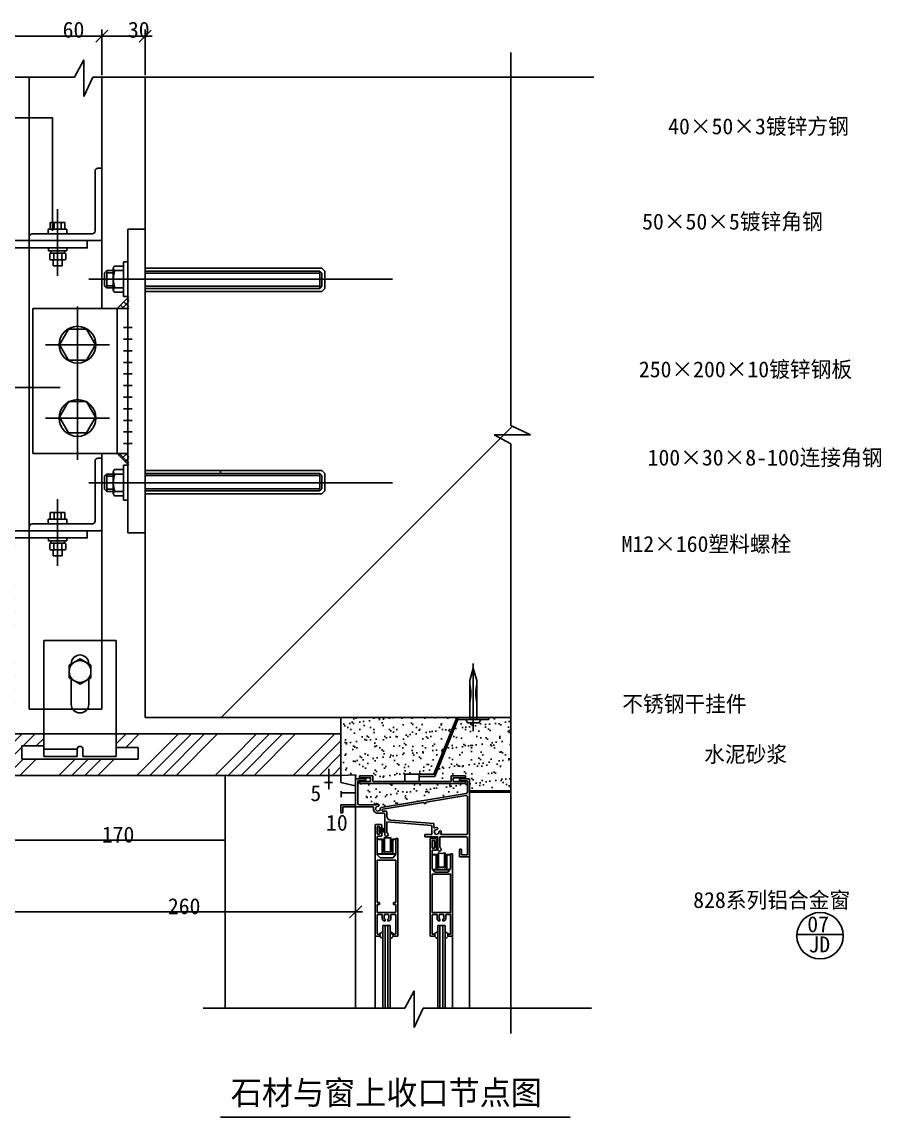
# Model space of a CAD drawing. Header units: metres. Extents: x -3868 to 3996, y 1469 to 2808.
# Drawn here: x 3403 to 3996, y 1469 to 2224 of the extents above; entities that cross this region are included whole.
import ezdxf

# ---------------------------------------------------------------- set-up
doc = ezdxf.new("R2010")
doc.units = ezdxf.units.M
for name, color, linetype in [('1', 1, 'Continuous'), ('2', 2, 'Continuous'), ('3', 5, 'Continuous'), ('4', 4, 'Continuous'), ('7', 7, 'Continuous'), ('BH', 3, 'Continuous'), ('Dim', 3, 'Continuous'), ('FILL', 8, 'Continuous'), ('TEXT', 7, 'Continuous'), ('ZJSY-CC155-D10', 7, 'Continuous')]:
    doc.layers.add(name, color=color, linetype=linetype)

# ---------------------------------------------------------------- blocks, each defined once
blk = doc.blocks.new('SD')
at = {"layer": '1'}
for p, q in [((-0.31, 2.27), (-0.31, -5.75)), ((5.42, -1.74), (-41.3, -1.74))]:
    blk.add_line(p, q, dxfattribs=at)
for points in [[(-2.55, -4.23), (-29.55, -4.23), (-37.96, -1.74), (-29.55, 0.76), (-2.55, 0.76)], [(-0.31, 2.27), (-2.55, 3.44), (-2.55, -6.92), (-0.31, -5.75)]]:
    blk.add_lwpolyline(points, dxfattribs=at)
for centre, start, end in [((-20.68, 25.65), 255.4, 284.6), ((-20.68, -29.13), 75.4, 104.6)]:
    blk.add_arc(centre, 25.73, start, end, dxfattribs=at)
blk = doc.blocks.new('ST-L50')
at = {"layer": '4'}
blk.add_lwpolyline([(0, 1, 0.41), (1, 0), (50, 0), (50, 2.67, 0.41), (48, 4.67), (6.67, 4.67, -0.41), (4.67, 6.67), (4.67, 48, 0.41), (2.67, 50), (0, 50)], format="xyb", close=True, dxfattribs=at)
blk = doc.blocks.new('_ArchTick')
for p, q in [((0.57, 0), (-0.57, 0)), ((0, -0.55), (0, 0.55))]:
    blk.add_line(p, q)
at = {"color": 0, "linetype": 'ByBlock'}
blk.add_lwpolyline([(-0.5, -0.5), (0.5, 0.5)], dxfattribs=at)

msp = doc.modelspace()

# ---------------------------------------------------------------- hatches: boundary and pattern name
h = msp.add_hatch()
h.set_pattern_fill('AR-SAND', scale=2)
h.paths.add_polyline_path([(3608.79, 2052.47), (3610.29, 2050.97), (3610.29, 2041.97), (3608.79, 2040.47), (3492.29, 2040.47), (3492.29, 2038.47), (3610.29, 2038.47), (3612.29, 2040.47), (3612.29, 2052.47), (3610.29, 2054.47), (3492.29, 2054.47), (3492.29, 2052.47)])
h = msp.add_hatch()
h.set_pattern_fill('AR-SAND', scale=2)
h.paths.add_polyline_path([(3608.79, 1900.87), (3610.29, 1902.37), (3610.29, 1911.37), (3608.79, 1912.87), (3492.29, 1912.87), (3492.29, 1914.87), (3610.29, 1914.87), (3612.29, 1912.87), (3612.29, 1900.87), (3610.29, 1898.87), (3492.29, 1898.87), (3492.29, 1900.87)])
h = msp.add_hatch()
h.set_pattern_fill('ANSI34', scale=2)
h.paths.add_polyline_path([(3398.52, 1865.42), (3389.52, 1865.42), (3389.52, 1848.42), (3382.52, 1848.42), (3382.52, 1868.42), (3373.52, 1868.42), (3373.52, 1704.68), (3548.52, 1704.68), (3548.52, 1733.23), (3468.52, 1733.23), (3468.52, 1723.96), (3483.52, 1723.96), (3483.52, 1715.96), (3403.52, 1715.96), (3403.52, 1724.96), (3418.52, 1724.96), (3418.52, 1733.23), (3398.52, 1733.23)])
h = msp.add_hatch()
h.set_pattern_fill('AR-SAND', scale=0.2)
h.paths.add_polyline_path([(3703.18, 1744.68), (3623.4, 1744.68), (3623.4, 1704.68), (3633.52, 1704.99), (3633.52, 1702.41), (3639.82, 1702.41, -1), (3639.82, 1701.01), (3634.92, 1701.01), (3634.92, 1685.41, 0.41), (3635.92, 1684.41), (3647.28, 1684.41, 0.11), (3647.49, 1684.45, -0.15), (3649.3, 1684.72), (3649.88, 1684.13), (3649.18, 1683.42), (3647.55, 1682.93), (3647.09, 1681.19), (3648.36, 1679.92), (3650.1, 1680.38), (3650.59, 1682.01), (3651.19, 1682.61), (3709.79, 1692.27, 0.37), (3710.62, 1693.25), (3710.62, 1701.01), (3705.72, 1701.01, -1), (3705.72, 1702.41), (3712.02, 1702.41), (3712.02, 1694.05), (3740.43, 1694.05), (3740.43, 1744.68), (3725.31, 1744.68), (3725.31, 1743.18), (3719.81, 1743.18), (3718.64, 1740.94), (3710.62, 1740.94), (3709.45, 1743.18), (3703.95, 1743.18), (3688.08, 1704.01), (3677.31, 1704.01), (3677.31, 1700.51), (3699.35, 1700.51), (3699.35, 1704.41), (3709.35, 1704.41), (3709.35, 1702.91), (3700.85, 1702.91), (3700.85, 1700.51), (3704.35, 1700.51), (3709.35, 1700.51), (3709.35, 1699.01), (3672.31, 1699.01), (3636.2, 1699.01), (3636.2, 1700.51), (3641.2, 1700.51), (3643.77, 1700.51), (3643.77, 1702.91), (3636.2, 1702.91), (3636.2, 1704.41), (3645.27, 1704.41), (3645.27, 1700.51), (3667.31, 1700.51), (3667.31, 1705.51), (3677.31, 1705.51), (3687.31, 1705.51)])
h = msp.add_hatch()
h.set_pattern_fill('ANSI34', scale=2)
h.paths.add_polyline_path([(3623.4, 1733.23), (3548.52, 1733.23), (3548.52, 1704.68), (3623.4, 1704.68)])
h = msp.add_hatch()
h.set_pattern_fill('ANSI37', scale=8)
h.paths.add_polyline_path([(3623.52, 1699.53), (3623.65, 1702.12), (3633.52, 1702.12), (3633.52, 1697.2, 0.18)])
h.paths.add_polyline_path([(3623.65, 1702.12), (3623.72, 1703.64), (3626.59, 1705.04), (3633.52, 1704.71), (3633.52, 1702.12)])
at = {"layer": 'BH'}
h = msp.add_hatch(dxfattribs=at)
h.set_pattern_fill('AR-CONC', scale=25)
h.paths.add_polyline_path([(3740.43, 1744.68), (3642.25, 1744.68), (3642.25, 1770.18), (3639.75, 1778.59), (3637.26, 1770.18), (3637.26, 1744.68), (3488.52, 1744.68), (3488.52, 1828.52), (3501.17, 1828.52), (3501.17, 2028.52), (3488.52, 2028.52), (3488.52, 2186.18), (3740.43, 2186.18), (3740.43, 1945.4, -0.03), (3751.8, 1940.7, -0.04), (3754.4, 1938.87, -0.18), (3755.22, 1937.4, -0.18), (3754.4, 1935.94, -0.04), (3751.8, 1934.1, -0.03), (3740.43, 1929.4, 0.03), (3729.07, 1924.7, 0.04), (3726.52, 1922.91, 0.18), (3725.65, 1921.4, 0.18), (3726.52, 1919.9, 0.04), (3729.07, 1918.1, 0.03), (3740.43, 1913.4)])
h = msp.add_hatch(dxfattribs=at)
h.set_pattern_fill('ANSI31', scale=400)
h.paths.add_polyline_path([(3639.75, 1778.59), (3637.26, 1770.18), (3637.26, 1744.68), (3488.52, 1744.68), (3488.52, 1828.52), (3501.17, 1828.52), (3501.17, 2028.52), (3488.52, 2028.52), (3488.52, 2186.18), (3740.43, 2186.18), (3740.43, 1945.4, -0.03), (3751.8, 1940.7, -0.04), (3754.4, 1938.87, -0.18), (3755.22, 1937.4, -0.18), (3754.4, 1935.94, -0.04), (3751.8, 1934.1, -0.03), (3740.43, 1929.4, 0.03), (3729.07, 1924.7, 0.04), (3726.52, 1922.91, 0.18), (3725.65, 1921.4, 0.18), (3726.52, 1919.9, 0.04), (3729.07, 1918.1, 0.03), (3740.43, 1913.4), (3740.43, 1744.68), (3642.25, 1744.68), (3642.25, 1770.18)])
h = msp.add_hatch(dxfattribs=at)
h.set_pattern_fill('ANSI32', scale=30)
h.paths.add_polyline_path([(3488.52, 2081.41), (3476.52, 2081.41), (3476.52, 1881.41), (3488.52, 1881.41)])
h = msp.add_hatch(dxfattribs=at)
h.set_pattern_fill('ANSI37')
h.paths.add_polyline_path([(3477.17, 2034.67), (3469.17, 2026.67), (3477.17, 2026.67)])
h = msp.add_hatch(dxfattribs=at)
h.set_pattern_fill('ANSI37')
h.paths.add_polyline_path([(3477.17, 1926.67), (3469.17, 1926.67), (3477.17, 1918.67)])
at = {"layer": 'FILL'}
h = msp.add_hatch(dxfattribs=at)
h.set_pattern_fill('ANSI37', scale=5)
h.paths.add_polyline_path([(3652.3, 1592.42, -0.27), (3650.11, 1593.81, 0.41), (3650.31, 1594.01), (3650.31, 1595.01, 0.41), (3650.11, 1595.21, -0.27), (3652.3, 1596.6)])
h = msp.add_hatch(dxfattribs=at)
h.set_pattern_fill('ANSI37', scale=5)
h.paths.add_polyline_path([(3659.3, 1594.01, 0.41), (3659.5, 1593.81, -0.27), (3657.3, 1592.42), (3657.3, 1596.6, -0.27), (3659.5, 1595.21, 0.41), (3659.3, 1595.01)])
h = msp.add_hatch(dxfattribs=at)
h.set_pattern_fill('ANSI37', scale=5)
h.paths.add_polyline_path([(3688.14, 1594.01, -0.41), (3687.94, 1593.81, 0.27), (3690.13, 1592.42), (3690.13, 1596.6, 0.27), (3687.94, 1595.21, -0.41), (3688.14, 1595.01)])
h = msp.add_hatch(dxfattribs=at)
h.set_pattern_fill('ANSI37', scale=5)
h.paths.add_polyline_path([(3697.13, 1594.01, 0.41), (3697.33, 1593.81, -0.27), (3695.13, 1592.42), (3695.13, 1596.6, -0.27), (3697.33, 1595.21, 0.41), (3697.13, 1595.01)])

# ---------------------------------------------------------------- linework, layer by layer
for p, q in [((3458.52, 2214.44), (3398.52, 2214.44)), ((3458.52, 2187.52), (3458.52, 2216.44)), ((3458.52, 2187.52), (3458.52, 2216.44)), ((3488.52, 2214.44), (3458.52, 2214.44)), ((3488.52, 2187.52), (3488.52, 2216.44)), ((3466.47, 2052.84), (3466.47, 2054.34)), ((3473.52, 2055.84), (3467.52, 2055.84)), ((3476.52, 2058.84), (3473.52, 2058.84)), ((3473.52, 2034.84), (3473.52, 2058.84)), ((3476.52, 2034.84), (3476.52, 2058.84)), ((3488.52, 2054.47), (3610.29, 2054.47)), ((3610.29, 2054.47), (3612.29, 2052.47)), ((3461.97, 2052.84), (3460.47, 2051.34)), ((3460.47, 2051.34), (3460.47, 2042.34)), ((3461.97, 2052.84), (3461.97, 2040.84)), ((3473.52, 2052.84), (3461.97, 2052.84)), ((3466.47, 2051.34), (3461.97, 2051.34)), ((3466.47, 2052.84), (3466.47, 2040.84)), ((3466.47, 2052.84), (3466.47, 2039.34)), ((3488.52, 2052.47), (3608.79, 2052.47)), ((3608.79, 2050.97), (3488.52, 2050.97)), ((3608.79, 2052.47), (3610.29, 2050.97)), ((3608.79, 2052.47), (3608.79, 2040.47)), ((3610.29, 2050.97), (3610.29, 2041.97)), ((3612.29, 2052.47), (3612.29, 2040.47)), ((3460.47, 2042.34), (3461.97, 2040.84)), ((3466.47, 2042.34), (3461.97, 2042.34)), ((3473.52, 2040.84), (3461.97, 2040.84)), ((3608.79, 2041.97), (3488.52, 2041.97)), ((3488.52, 2040.47), (3608.79, 2040.47)), ((3608.79, 2040.47), (3610.29, 2041.97)), ((3610.29, 2038.47), (3612.29, 2040.47)), ((3473.52, 2037.84), (3467.52, 2037.84)), ((3476.52, 2034.84), (3473.52, 2034.84)), ((3488.52, 2038.47), (3610.29, 2038.47)), ((3473.52, 1918.51), (3473.52, 1894.51)), ((3476.52, 1918.51), (3473.52, 1918.51)), ((3476.52, 1918.51), (3476.52, 1894.51)), ((3460.47, 1911.01), (3461.97, 1912.51)), ((3460.47, 1902.01), (3460.47, 1911.01)), ((3473.52, 1912.51), (3461.97, 1912.51)), ((3461.97, 1900.51), (3461.97, 1912.51)), ((3466.47, 1911.01), (3461.97, 1911.01)), ((3466.47, 1900.51), (3466.47, 1914.01)), ((3466.47, 1900.51), (3466.47, 1912.51)), ((3473.52, 1915.51), (3467.52, 1915.51)), ((3488.52, 1914.87), (3610.29, 1914.87)), ((3488.52, 1912.87), (3608.79, 1912.87)), ((3608.79, 1911.37), (3488.52, 1911.37)), ((3608.79, 1912.87), (3610.29, 1911.37)), ((3608.79, 1900.87), (3608.79, 1912.87)), ((3610.29, 1914.87), (3612.29, 1912.87)), ((3610.29, 1902.37), (3610.29, 1911.37)), ((3612.29, 1900.87), (3612.29, 1912.87)), ((3461.97, 1900.51), (3460.47, 1902.01)), ((3466.47, 1902.01), (3461.97, 1902.01)), ((3473.52, 1900.51), (3461.97, 1900.51)), ((3466.47, 1900.51), (3466.47, 1899.01)), ((3473.52, 1897.51), (3467.52, 1897.51)), ((3608.79, 1902.37), (3488.52, 1902.37)), ((3488.52, 1900.87), (3608.79, 1900.87)), ((3488.52, 1898.87), (3610.29, 1898.87)), ((3608.79, 1900.87), (3610.29, 1902.37)), ((3610.29, 1898.87), (3612.29, 1900.87)), ((3476.52, 1894.51), (3473.52, 1894.51)), ((3687.31, 1705.51), (3703.18, 1744.68)), ((3703.95, 1743.18), (3703.95, 1744.68)), ((3725.31, 1743.18), (3725.31, 1744.68)), ((3688.08, 1704.01), (3703.95, 1743.18)), ((3703.95, 1743.18), (3725.31, 1743.18)), ((3398.52, 1733.23), (3623.4, 1733.23)), ((3403.52, 1724.96), (3403.52, 1715.96)), ((3418.52, 1724.96), (3403.52, 1724.96)), ((3468.52, 1723.96), (3483.52, 1723.96)), ((3483.52, 1715.96), (3483.52, 1723.96)), ((3403.52, 1715.96), (3483.52, 1715.96)), ((3633.52, 1704.99), (3623.4, 1704.68)), ((3633.52, 1699.99), (3633.52, 1704.99)), ((3633.52, 1700.68), (3633.52, 1608.63)), ((3636.2, 1702.91), (3636.2, 1704.41)), ((3636.2, 1704.41), (3645.27, 1704.41)), ((3636.2, 1702.91), (3643.77, 1702.91)), ((3636.2, 1700.51), (3636.2, 1699.01)), ((3643.77, 1700.51), (3641.2, 1700.51)), ((3643.77, 1700.51), (3643.77, 1702.91)), ((3645.27, 1700.51), (3645.27, 1704.41)), ((3667.31, 1700.51), (3645.27, 1700.51)), ((3677.31, 1705.51), (3687.31, 1705.51)), ((3677.31, 1704.01), (3688.08, 1704.01)), ((3699.35, 1700.51), (3677.31, 1700.51)), ((3699.35, 1700.51), (3699.35, 1704.41)), ((3709.35, 1704.41), (3699.35, 1704.41)), ((3709.35, 1702.91), (3700.85, 1702.91)), ((3700.85, 1700.51), (3700.85, 1702.91)), ((3704.35, 1700.51), (3700.85, 1700.51)), ((3709.35, 1702.91), (3709.35, 1704.41)), ((3636.2, 1699.01), (3672.31, 1699.01)), ((3709.35, 1699.01), (3672.31, 1699.01)), ((3712.02, 1694.05), (3740.43, 1694.05)), ((3712.02, 1693.05), (3740.43, 1693.05)), ((3633.52, 1544.31), (3633.52, 1683.01)), ((3647.06, 1670.61), (3647.06, 1594.01)), ((3651.26, 1670.81), (3647.26, 1670.81)), ((3648.46, 1664.41), (3648.46, 1669.21)), ((3648.66, 1669.41), (3649.86, 1669.41)), ((3650.06, 1669.21), (3650.06, 1668.76)), ((3651.46, 1668.76), (3651.46, 1670.61)), ((3648.46, 1649.99), (3648.46, 1662.61)), ((3649.86, 1664.21), (3648.66, 1664.21)), ((3648.66, 1662.81), (3651.26, 1662.81)), ((3650.06, 1664.86), (3650.06, 1664.41)), ((3650.26, 1668.56), (3651.26, 1668.56)), ((3651.26, 1665.06), (3650.26, 1665.06)), ((3651.46, 1663.01), (3651.46, 1664.86)), ((3653.08, 1651.65), (3653.08, 1661.92)), ((3653.4, 1651.81), (3653.4, 1661.92)), ((3657.52, 1651.83), (3657.52, 1661.92)), ((3657.84, 1651.68), (3657.84, 1661.92)), ((3652.11, 1660.79), (3648.46, 1660.79)), ((3651.79, 1660.47), (3648.46, 1660.47)), ((3651.79, 1650.57), (3651.79, 1660.47)), ((3652.11, 1658.93), (3652.11, 1660.79)), ((3652.11, 1658.93), (3652.84, 1658.04)), ((3652.11, 1654.08), (3652.84, 1654.97)), ((3652.11, 1650.57), (3652.11, 1654.08)), ((3652.84, 1658.04), (3652.84, 1656.51)), ((3652.84, 1654.97), (3652.84, 1656.51)), ((3658.81, 1658.93), (3658.08, 1658.04)), ((3658.08, 1658.04), (3658.08, 1656.51)), ((3658.08, 1654.97), (3658.08, 1656.51)), ((3658.81, 1654.08), (3658.08, 1654.97)), ((3658.81, 1650.57), (3658.81, 1660.79)), ((3658.81, 1660.79), (3661.16, 1660.79)), ((3659.12, 1650.57), (3659.12, 1660.47)), ((3659.12, 1660.47), (3661.16, 1660.47)), ((3662.56, 1661.22), (3661.16, 1661.22)), ((3661.16, 1661.22), (3661.16, 1650.32)), ((3662.56, 1594.01), (3662.56, 1661.22)), ((3684.89, 1594.01), (3684.89, 1660.94)), ((3685.09, 1661.14), (3689.09, 1661.14)), ((3686.29, 1659.54), (3686.29, 1654.74)), ((3687.69, 1659.74), (3686.49, 1659.74)), ((3686.49, 1654.54), (3687.69, 1654.54)), ((3687.89, 1659.09), (3687.89, 1659.54)), ((3687.89, 1654.74), (3687.89, 1655.19)), ((3689.09, 1658.89), (3688.09, 1658.89)), ((3688.09, 1655.39), (3689.09, 1655.39)), ((3689.29, 1660.94), (3689.29, 1659.09)), ((3689.29, 1655.19), (3689.29, 1653.34)), ((3661.16, 1650.57), (3648.46, 1650.57)), ((3648.46, 1650.25), (3660.94, 1650.25)), ((3650.32, 1647.72), (3648.46, 1649.99)), ((3659.36, 1647.72), (3650.32, 1647.72)), ((3660.21, 1650.25), (3650.71, 1650.25)), ((3661.16, 1650.32), (3659.36, 1647.72)), ((3686.29, 1652.94), (3686.29, 1640.4)), ((3689.41, 1650.12), (3686.29, 1650.12)), ((3689.1, 1649.8), (3686.29, 1649.8)), ((3689.09, 1653.14), (3686.49, 1653.14)), ((3689.1, 1639.9), (3689.1, 1649.8)), ((3689.41, 1648.26), (3689.41, 1650.12)), ((3689.41, 1648.26), (3690.14, 1647.38)), ((3690.14, 1647.38), (3690.14, 1645.84)), ((3690.38, 1640.99), (3690.38, 1651.25)), ((3690.7, 1641.14), (3690.7, 1651.25)), ((3694.82, 1641.16), (3694.82, 1651.25)), ((3695.14, 1641.01), (3695.14, 1651.25)), ((3696.11, 1648.26), (3695.38, 1647.38)), ((3695.38, 1647.38), (3695.38, 1645.84)), ((3696.11, 1639.9), (3696.11, 1650.12)), ((3696.11, 1650.12), (3699.04, 1650.12)), ((3696.42, 1649.8), (3699.04, 1649.8)), ((3696.43, 1639.9), (3696.43, 1649.8)), ((3698.99, 1640.66), (3698.99, 1650.36)), ((3698.99, 1650.36), (3698.99, 1640.72)), ((3698.99, 1640.66), (3698.99, 1650.36)), ((3699.19, 1650.56), (3700.39, 1650.56)), ((3700.39, 1650.56), (3699.19, 1650.56)), ((3699.19, 1650.56), (3700.39, 1650.56)), ((3700.39, 1650.56), (3700.39, 1594.01)), ((3700.39, 1594.01), (3700.39, 1650.56)), ((3700.39, 1650.56), (3700.39, 1594.01)), ((3661.16, 1646.32), (3648.46, 1646.32)), ((3648.46, 1646.32), (3648.46, 1617.06)), ((3661.16, 1617.06), (3661.16, 1646.32)), ((3686.29, 1640.4), (3686.29, 1640.33)), ((3686.29, 1640.33), (3686.29, 1640.4)), ((3686.29, 1640.33), (3688.08, 1638.13)), ((3688.08, 1638.13), (3686.29, 1640.33)), ((3686.33, 1640.27), (3688.14, 1638.06)), ((3698.46, 1639.9), (3686.63, 1639.9)), ((3686.89, 1639.58), (3698.24, 1639.58)), ((3697.51, 1639.58), (3688.01, 1639.58)), ((3689.41, 1643.42), (3690.14, 1644.31)), ((3689.41, 1639.9), (3689.41, 1643.42)), ((3690.14, 1644.31), (3690.14, 1645.84)), ((3695.38, 1644.31), (3695.38, 1645.84)), ((3696.11, 1643.42), (3695.38, 1644.31)), ((3697.19, 1638.06), (3698.99, 1640.66)), ((3697.19, 1638.06), (3698.95, 1640.61)), ((3698.95, 1640.61), (3697.25, 1638.14)), ((3698.95, 1640.61), (3698.99, 1640.66)), ((3686.29, 1636.46), (3686.29, 1610.26)), ((3686.29, 1636.46), (3686.29, 1610.26)), ((3698.79, 1636.66), (3686.49, 1636.66)), ((3698.79, 1636.66), (3686.49, 1636.66)), ((3688.08, 1638.13), (3688.14, 1638.06)), ((3688.14, 1638.06), (3697.08, 1638.06)), ((3688.14, 1638.06), (3697.19, 1638.06)), ((3697.08, 1638.06), (3688.24, 1638.06)), ((3697.08, 1638.06), (3697.19, 1638.06)), ((3698.99, 1610.26), (3698.99, 1636.46)), ((3698.99, 1610.26), (3698.99, 1636.46)), ((3648.46, 1617.06), (3650.06, 1617.06)), ((3650.06, 1617.06), (3650.06, 1615.66)), ((3659.56, 1615.66), (3659.56, 1617.06)), ((3659.56, 1617.06), (3661.16, 1617.06)), ((3373.52, 1610.63), (3633.52, 1610.63)), ((3650.06, 1615.66), (3648.46, 1615.66)), ((3648.46, 1615.66), (3648.46, 1610.26)), ((3648.66, 1610.06), (3660.96, 1610.06)), ((3648.66, 1608.66), (3651.61, 1608.66)), ((3653.41, 1608.66), (3656.21, 1608.66)), ((3658.01, 1608.66), (3660.96, 1608.66)), ((3661.16, 1615.66), (3659.56, 1615.66)), ((3661.16, 1610.26), (3661.16, 1615.66)), ((3686.49, 1610.06), (3698.79, 1610.06)), ((3686.49, 1610.06), (3698.79, 1610.06)), ((3689.44, 1608.66), (3686.49, 1608.66)), ((3694.04, 1608.66), (3691.24, 1608.66)), ((3691.24, 1608.66), (3694.04, 1608.66)), ((3694.04, 1608.66), (3691.24, 1608.66)), ((3698.79, 1608.66), (3695.84, 1608.66)), ((3695.84, 1608.66), (3698.79, 1608.66)), ((3698.79, 1608.66), (3695.84, 1608.66)), ((3648.46, 1595.41), (3648.46, 1608.46)), ((3651.81, 1608.46), (3651.81, 1606.26)), ((3657.3, 1601.27), (3652.3, 1601.27)), ((3652.3, 1601.27), (3652.3, 1544.16)), ((3653.21, 1606.26), (3653.21, 1608.46)), ((3653.81, 1604.47), (3653.81, 1605.49)), ((3655.81, 1605.49), (3655.81, 1604.47)), ((3656.41, 1608.46), (3656.41, 1606.26)), ((3657.3, 1544.16), (3657.3, 1601.27)), ((3657.81, 1606.26), (3657.81, 1608.46)), ((3661.16, 1608.46), (3661.16, 1598.73)), ((3686.29, 1608.46), (3686.29, 1607.4)), ((3686.29, 1607.4), (3686.29, 1598.73)), ((3689.64, 1606.26), (3689.64, 1608.46)), ((3695.13, 1601.27), (3690.13, 1601.27)), ((3690.13, 1601.27), (3690.13, 1544.31)), ((3691.04, 1608.46), (3691.04, 1606.26)), ((3691.04, 1606.26), (3691.04, 1608.46)), ((3691.04, 1608.46), (3691.04, 1606.26)), ((3691.64, 1605.49), (3691.64, 1605.34)), ((3691.64, 1605.34), (3691.64, 1604.47)), ((3693.64, 1605.49), (3693.64, 1604.47)), ((3693.64, 1604.47), (3693.64, 1605.34)), ((3693.64, 1604.47), (3693.64, 1605.34)), ((3694.24, 1606.26), (3694.24, 1608.46)), ((3694.24, 1608.46), (3694.24, 1606.26)), ((3694.24, 1606.26), (3694.24, 1608.46)), ((3695.13, 1544.31), (3695.13, 1601.27)), ((3695.64, 1608.46), (3695.64, 1606.26)), ((3695.64, 1606.26), (3695.64, 1608.46)), ((3695.64, 1608.46), (3695.64, 1606.26)), ((3698.99, 1598.73), (3698.99, 1608.46)), ((3698.99, 1608.46), (3698.99, 1598.73)), ((3698.99, 1595.41), (3698.99, 1608.46)), ((3647.06, 1544.31), (3647.06, 1594.01)), ((3647.26, 1593.81), (3650.11, 1593.81)), ((3650.11, 1595.21), (3648.66, 1595.21)), ((3650.31, 1594.01), (3650.31, 1595.01)), ((3659.31, 1595.01), (3659.31, 1594.01)), ((3660.96, 1595.21), (3659.51, 1595.21)), ((3659.51, 1593.81), (3662.36, 1593.81)), ((3661.16, 1598.73), (3661.16, 1595.41)), ((3687.94, 1593.81), (3685.09, 1593.81)), ((3686.29, 1598.73), (3686.29, 1595.41)), ((3686.49, 1595.21), (3687.94, 1595.21)), ((3688.14, 1595.01), (3688.14, 1594.01)), ((3697.14, 1594.01), (3697.14, 1595.01)), ((3697.14, 1595.01), (3697.14, 1594.01)), ((3697.14, 1594.01), (3697.14, 1595.01)), ((3697.34, 1595.21), (3698.79, 1595.21)), ((3698.79, 1595.21), (3697.34, 1595.21)), ((3697.34, 1595.21), (3698.79, 1595.21)), ((3700.19, 1593.81), (3697.34, 1593.81)), ((3697.34, 1593.81), (3700.19, 1593.81)), ((3700.19, 1593.81), (3697.34, 1593.81)), ((3698.99, 1595.41), (3698.99, 1598.73)), ((3698.99, 1598.73), (3698.99, 1595.41)), ((3700.19, 1593.81), (3700.19, 1544.31)), ((3969.65, 1594.95), (3937.65, 1594.95)), ((3540.45, 1469.05), (3781.28, 1469.05))]:
    msp.add_line(p, q)
msp.add_lwpolyline([(3677.31, 1705.51), (3667.31, 1705.51), (3667.31, 1700.51), (3677.31, 1700.51)], close=True)
msp.add_circle((3953.65, 1594.12), 16)
for centre, radius, start, end in [((3468.07, 2054.34), 1.6, 110.02, 249.98), ((3484.14, 2046.84), 17.67, 160.15, 199.85), ((3468.07, 2039.34), 1.6, 110.02, 249.98), ((3468.07, 1914.01), 1.6, 110.02, 249.98), ((3484.14, 1906.51), 17.67, 160.15, 199.85), ((3468.07, 1899.01), 1.6, 110.02, 249.98), ((3647.26, 1670.61), 0.2, 90, 180), ((3648.66, 1669.21), 0.2, 90, 180), ((3649.86, 1669.21), 0.2, 0, 90), ((3651.26, 1670.61), 0.2, 0, 90), ((3648.66, 1664.41), 0.2, 180, 270), ((3648.66, 1662.61), 0.2, 90, 180), ((3649.86, 1664.41), 0.2, 270, 0), ((3650.26, 1668.76), 0.2, 180, 270), ((3650.26, 1664.86), 0.2, 90, 180), ((3651.26, 1668.76), 0.2, 270, 0), ((3651.26, 1664.86), 0.2, 0, 90), ((3651.26, 1663.01), 0.2, 270, 0), ((3655.49, 1668.31), 6.8, 250.13, 289.87), ((3686.49, 1659.54), 0.2, 90, 180), ((3686.49, 1654.74), 0.2, 180, 270), ((3687.69, 1659.54), 0.2, 0, 90), ((3687.69, 1654.74), 0.2, 270, 0), ((3688.09, 1659.09), 0.2, 180, 270), ((3688.09, 1655.19), 0.2, 90, 180), ((3689.09, 1660.94), 0.2, 0, 90), ((3689.09, 1659.09), 0.2, 270, 360), ((3689.09, 1655.19), 0.2, 0, 90), ((3655.49, 1644.7), 7.36, 71.44, 109.12), ((3686.49, 1652.94), 0.2, 90, 180), ((3689.09, 1653.34), 0.2, 270, 0), ((3692.8, 1657.65), 6.8, 250.13, 289.87), ((3699.19, 1650.36), 0.2, 90, 180), ((3699.19, 1650.36), 0.2, 90, 180), ((3699.19, 1650.36), 0.2, 90, 180), ((3686.49, 1640.4), 0.2, 180, 219.31), ((3692.8, 1634.03), 7.36, 71.44, 109.12), ((3698.79, 1640.72), 0.2, 325.35, 0), ((3686.49, 1636.46), 0.2, 90, 180), ((3686.49, 1636.46), 0.2, 90, 180), ((3688.24, 1638.26), 0.2, 219.31, 270), ((3697.08, 1638.26), 0.2, 270, 325.35), ((3698.79, 1636.46), 0.2, 0, 90), ((3698.79, 1636.46), 0.2, 0, 90), ((3648.66, 1610.26), 0.2, 180, 270), ((3648.66, 1608.46), 0.2, 90, 180), ((3651.61, 1608.46), 0.2, 0, 90), ((3653.41, 1608.46), 0.2, 90, 180), ((3656.21, 1608.46), 0.2, 0, 90), ((3658.01, 1608.46), 0.2, 90, 180), ((3660.96, 1610.26), 0.2, 270, 0), ((3660.96, 1608.46), 0.2, 0, 90), ((3686.49, 1610.26), 0.2, 180, 270), ((3686.49, 1610.26), 0.2, 180, 270), ((3686.49, 1608.46), 0.2, 90, 180), ((3689.44, 1608.46), 0.2, 0, 90), ((3691.24, 1608.46), 0.2, 90, 180), ((3691.24, 1608.46), 0.2, 90, 180), ((3691.24, 1608.46), 0.2, 90, 180), ((3694.04, 1608.46), 0.2, 0, 90), ((3694.04, 1608.46), 0.2, 0, 90), ((3694.04, 1608.46), 0.2, 0, 90), ((3695.84, 1608.46), 0.2, 90, 180), ((3695.84, 1608.46), 0.2, 90, 180), ((3695.84, 1608.46), 0.2, 90, 180), ((3698.79, 1610.26), 0.2, 270, 0), ((3698.79, 1610.26), 0.2, 270, 0), ((3698.79, 1608.46), 0.2, 0, 90), ((3698.79, 1608.46), 0.2, 0, 90), ((3698.79, 1608.46), 0.2, 0, 90), ((3653.81, 1606.26), 2, 180, 263.62), ((3654.01, 1606.26), 0.8, 180, 255.52), ((3653.61, 1604.47), 0.2, 263.62, 0), ((3655.61, 1606.26), 0.8, 284.48, 0), ((3656.01, 1604.47), 0.2, 180, 276.38), ((3655.81, 1606.26), 2, 276.38, 0), ((3691.64, 1606.26), 2, 180, 263.62), ((3691.84, 1606.26), 0.8, 180, 246.42), ((3691.84, 1606.26), 0.8, 180, 255.52), ((3691.84, 1606.26), 0.8, 180, 246.42), ((3691.44, 1604.47), 0.2, 263.62, 0), ((3691.44, 1605.34), 0.2, 0, 66.42), ((3691.44, 1605.34), 0.2, 0, 66.42), ((3693.44, 1606.26), 0.8, 284.48, 0), ((3693.84, 1605.34), 0.2, 113.58, 180), ((3693.84, 1605.34), 0.2, 113.58, 180), ((3693.84, 1604.47), 0.2, 180, 276.38), ((3693.84, 1604.47), 0.2, 180, 276.38), ((3693.84, 1604.47), 0.2, 180, 276.38), ((3693.44, 1606.26), 0.8, 293.58, 0), ((3693.44, 1606.26), 0.8, 293.58, 0), ((3693.64, 1606.26), 2, 276.38, 0), ((3693.64, 1606.26), 2, 276.38, 0), ((3693.64, 1606.26), 2, 276.38, 0), ((3647.26, 1594.01), 0.2, 180, 270), ((3648.66, 1595.41), 0.2, 180, 270), ((3652.41, 1594.01), 2.6, 92.34, 152.46), ((3652.41, 1595.01), 2.6, 207.54, 267.66), ((3650.11, 1595.01), 0.2, 0, 90), ((3650.11, 1594.01), 0.2, 270, 0), ((3657.2, 1594.01), 2.6, 27.54, 87.66), ((3657.2, 1595.01), 2.6, 272.34, 332.46), ((3659.51, 1595.01), 0.2, 90, 180), ((3659.51, 1594.01), 0.2, 180, 270), ((3660.96, 1595.41), 0.2, 270, 0), ((3662.36, 1594.01), 0.2, 270, 0), ((3685.09, 1594.01), 0.2, 180, 270), ((3686.49, 1595.41), 0.2, 180, 270), ((3690.24, 1594.01), 2.6, 92.34, 152.46), ((3690.24, 1595.01), 2.6, 207.54, 267.66), ((3687.94, 1595.01), 0.2, 0, 90), ((3687.94, 1594.01), 0.2, 270, 0), ((3695.02, 1594.01), 2.6, 27.54, 87.66), ((3695.02, 1595.01), 2.6, 272.34, 332.46), ((3697.34, 1595.01), 0.2, 90, 180), ((3697.34, 1595.01), 0.2, 90, 180), ((3697.34, 1595.01), 0.2, 90, 180), ((3697.34, 1594.01), 0.2, 180, 270), ((3697.34, 1594.01), 0.2, 180, 270), ((3697.34, 1594.01), 0.2, 180, 270), ((3698.79, 1595.41), 0.2, 270, 0), ((3698.79, 1595.41), 0.2, 270, 0), ((3698.79, 1595.41), 0.2, 270, 0), ((3700.19, 1594.01), 0.2, 270, 0), ((3700.19, 1594.01), 0.2, 270, 0), ((3700.19, 1594.01), 0.2, 270, 0)]:
    msp.add_arc(centre, radius, start, end)
at = {"layer": '2'}
for p, q in [((3488.52, 2186.18), (3488.52, 1744.68)), ((3488.52, 1744.68), (3740.43, 1744.68))]:
    msp.add_line(p, q, dxfattribs=at)
at = {"layer": '3'}
for p, q in [((3740.43, 2203.21), (3740.43, 1945.97)), ((3428.06, 2049.19), (3428.06, 2095.24)), ((3423.02, 2086), (3423.02, 2081.43)), ((3433.11, 2086), (3423.02, 2086)), ((3425.62, 2086), (3425.62, 2081.43)), ((3430.51, 2086), (3430.51, 2081.43)), ((3433.11, 2081.43), (3433.11, 2086)), ((3421.59, 2081.43), (3421.59, 2078.09)), ((3434.54, 2081.43), (3421.59, 2081.43)), ((3423.02, 2081.43), (3433.11, 2081.43)), ((3434.54, 2081.43), (3434.54, 2078.09)), ((3421.68, 2068.42), (3421.68, 2066.4)), ((3421.68, 2066.4), (3434.45, 2066.4)), ((3422.74, 2064.13), (3422.74, 2060.87)), ((3433.03, 2064.73), (3423.34, 2064.73)), ((3425.08, 2064.73), (3431.27, 2064.73)), ((3425.45, 2064.12), (3425.45, 2060.88)), ((3430.93, 2064.12), (3430.93, 2060.88)), ((3433.63, 2060.87), (3433.63, 2064.13)), ((3434.45, 2066.4), (3434.45, 2068.42)), ((3423.34, 2060.27), (3423.02, 2060.27)), ((3433.31, 2060.27), (3423.34, 2060.27)), ((3423.34, 2060.27), (3433.03, 2060.27)), ((3425, 2060.27), (3425, 2056.08)), ((3425, 2056.08), (3431.13, 2056.08)), ((3431.13, 2056.08), (3431.13, 2060.27)), ((3441.78, 1922.34), (3441.78, 2028.12)), ((3419.68, 2001.67), (3463.81, 2001.67)), ((3419.71, 1951.11), (3463.85, 1951.11)), ((3740.43, 1933.39), (3740.43, 1526.59)), ((3428.06, 1849.19), (3428.06, 1895.24)), ((3434.54, 1881.43), (3421.59, 1881.43)), ((3421.59, 1881.43), (3421.59, 1878.09)), ((3423.02, 1886), (3423.02, 1881.43)), ((3433.11, 1886), (3423.02, 1886)), ((3423.02, 1881.43), (3433.11, 1881.43)), ((3425.62, 1886), (3425.62, 1881.43)), ((3430.51, 1886), (3430.51, 1881.43)), ((3433.11, 1881.43), (3433.11, 1886)), ((3434.54, 1881.43), (3434.54, 1878.09)), ((3421.68, 1868.42), (3421.68, 1866.4)), ((3421.68, 1866.4), (3434.45, 1866.4)), ((3434.45, 1866.4), (3434.45, 1868.42)), ((3422.74, 1864.13), (3422.74, 1860.87)), ((3423.34, 1860.27), (3423.02, 1860.27)), ((3433.03, 1864.73), (3423.34, 1864.73)), ((3423.34, 1860.27), (3433.03, 1860.27)), ((3433.31, 1860.27), (3423.34, 1860.27)), ((3425, 1860.27), (3425, 1856.08)), ((3425.08, 1864.73), (3431.27, 1864.73)), ((3425.45, 1864.12), (3425.45, 1860.88)), ((3430.93, 1864.12), (3430.93, 1860.88)), ((3431.13, 1856.08), (3431.13, 1860.27)), ((3433.63, 1860.87), (3433.63, 1864.13)), ((3425, 1856.08), (3431.13, 1856.08)), ((3458.52, 1797.71), (3458.52, 1750.25)), ((3418.52, 1750.25), (3458.52, 1750.25)), ((3667.41, 1544.16), (3528.42, 1544.16)), ((3796.17, 1544.16), (3680.07, 1544.16))]:
    msp.add_line(p, q, dxfattribs=at)
for points in [[(3423.34, 2064.73), (3432.78, 2064.73), (3432.78, 2066.4), (3423.34, 2066.4)], [(3454.18, 2001.67), (3447.98, 1990.93), (3435.58, 1990.93), (3429.37, 2001.67), (3435.58, 2012.42), (3447.98, 2012.42)], [(3454.22, 1951.67), (3448.01, 1940.93), (3435.61, 1940.93), (3429.41, 1951.67), (3435.61, 1962.42), (3448.01, 1962.42)], [(3423.34, 1864.73), (3432.78, 1864.73), (3432.78, 1866.4), (3423.34, 1866.4)]]:
    msp.add_lwpolyline(points, close=True, dxfattribs=at)
for centre in [(3441.78, 2001.67), (3441.81, 1951.11)]:
    msp.add_circle(centre, 12.67, dxfattribs=at)
for centre, radius, start, end in [((3423.34, 2064.13), 0.6, 90, 180), ((3424.57, 2063.86), 0.92, 16.32, 70.88), ((3426.34, 2063.86), 0.92, 109.12, 163.68), ((3430.04, 2063.86), 0.92, 16.32, 70.88), ((3431.81, 2063.86), 0.92, 109.12, 163.68), ((3433.03, 2064.13), 0.6, 0, 90), ((3423.34, 2060.87), 0.6, 180, 270), ((3424.57, 2061.14), 0.92, 289.12, 343.68), ((3426.34, 2061.14), 0.92, 196.32, 250.88), ((3430.04, 2061.14), 0.92, 289.12, 343.68), ((3431.81, 2061.14), 0.92, 196.32, 250.88), ((3433.03, 2060.87), 0.6, 270, 0), ((3423.34, 1864.13), 0.6, 90, 180), ((3423.34, 1860.87), 0.6, 180, 270), ((3424.57, 1863.86), 0.92, 16.32, 70.88), ((3424.57, 1861.14), 0.92, 289.12, 343.68), ((3426.34, 1863.86), 0.92, 109.12, 163.68), ((3426.34, 1861.14), 0.92, 196.32, 250.88), ((3430.04, 1863.86), 0.92, 16.32, 70.88), ((3430.04, 1861.14), 0.92, 289.12, 343.68), ((3431.81, 1863.86), 0.92, 109.12, 163.68), ((3431.81, 1861.14), 0.92, 196.32, 250.88), ((3433.03, 1864.13), 0.6, 0, 90), ((3433.03, 1860.87), 0.6, 270, 0)]:
    msp.add_arc(centre, radius, start, end, dxfattribs=at)
at = {"layer": '4'}
for p, q in [((3408.52, 2186.18), (3408.52, 1750.25)), ((3458.52, 2026.67), (3458.52, 2186.18)), ((3408.52, 1750.25), (3408.52, 2159.69)), ((3488.52, 2081.41), (3476.52, 2081.41)), ((3476.52, 2081.41), (3476.52, 1871.94)), ((3476.52, 2026.67), (3411.04, 2026.67)), ((3411.04, 2026.67), (3411.04, 1926.67)), ((3469.17, 2026.67), (3469.17, 1926.67)), ((3411.04, 1926.67), (3476.52, 1926.67)), ((3458.52, 1926.67), (3458.52, 1797.71)), ((3488.52, 1871.94), (3476.52, 1871.94)), ((3468.52, 1797.71), (3418.52, 1797.71)), ((3418.52, 1797.71), (3418.52, 1717.71)), ((3468.52, 1717.71), (3468.52, 1797.71)), ((3408.52, 1750.25), (3418.52, 1750.25)), ((3623.4, 1744.68), (3623.4, 1699.68)), ((3441.52, 1717.71), (3441.52, 1722.71)), ((3445.52, 1717.71), (3445.52, 1722.71)), ((3418.52, 1717.71), (3441.52, 1717.71)), ((3445.52, 1717.71), (3468.52, 1717.71)), ((3623.4, 1704.68), (3373.52, 1704.68)), ((3543.52, 1704.68), (3543.52, 1544.16)), ((3649.27, 1668.16), (3653.05, 1668.16)), ((3649.27, 1667.66), (3653.05, 1667.66)), ((3649.27, 1667.16), (3653.05, 1667.16)), ((3649.27, 1666.66), (3653.05, 1666.66)), ((3649.27, 1666.16), (3653.05, 1666.16)), ((3649.27, 1665.66), (3653.05, 1665.66)), ((3687.36, 1658.33), (3689.66, 1658.33)), ((3687.36, 1657.83), (3689.66, 1657.83)), ((3687.36, 1657.33), (3689.66, 1657.33)), ((3687.36, 1656.83), (3689.66, 1656.83)), ((3687.36, 1656.33), (3689.66, 1656.33)), ((3687.36, 1655.83), (3689.66, 1655.83)), ((3653.8, 1601.27), (3653.8, 1544.16)), ((3655.8, 1601.27), (3655.8, 1544.16)), ((3691.63, 1601.27), (3691.63, 1544.31)), ((3693.63, 1601.27), (3693.63, 1544.31))]:
    msp.add_line(p, q, dxfattribs=at)
msp.add_circle((3443.52, 1776.33), 7.5, dxfattribs=at)
msp.add_arc((3443.52, 1722.71), 2, 0, 180, dxfattribs=at)
at = {"layer": '7'}
for p, q in [((3437.52, 1781.53), (3437.52, 1781.71)), ((3449.52, 1781.53), (3449.52, 1781.71)), ((3437.52, 1753.71), (3437.52, 1771.14)), ((3449.52, 1753.71), (3449.52, 1771.14)), ((3418.52, 1722.71), (3441.52, 1722.71))]:
    msp.add_line(p, q, dxfattribs=at)
for points in [[(3389.52, 2068.42, -0.41), (3383.52, 2074.42), (3383.52, 2088.42), (3388.52, 2088.42), (3388.52, 2074.42, 0.41), (3389.52, 2073.42), (3448.52, 2073.42), (3448.52, 2068.42), (3389.52, 2068.42, 0.41), (3388.52, 2067.42), (3388.52, 2053.42), (3383.52, 2053.42), (3383.52, 2067.42, -0.16), (3384.65, 2070.92)], [(3389.52, 1868.42, -0.41), (3383.52, 1874.42), (3383.52, 1888.42), (3388.52, 1888.42), (3388.52, 1874.42, 0.41), (3389.52, 1873.42), (3448.52, 1873.42), (3448.52, 1868.42), (3389.52, 1868.42, 0.41), (3388.52, 1867.42), (3388.52, 1853.42), (3383.52, 1853.42), (3383.52, 1867.42, -0.16), (3384.65, 1870.92, -1.04)]]:
    msp.add_lwpolyline(points, format="xyb", dxfattribs=at)
msp.add_lwpolyline([(3443.52, 1784.99), (3451.02, 1780.66), (3451.02, 1772), (3443.52, 1767.67), (3436.02, 1772), (3436.02, 1780.66)], close=True, dxfattribs=at)
for centre, start, end in [((3443.52, 1781.71), 0, 180), ((3443.52, 1753.71), 180, 0)]:
    msp.add_arc(centre, 6, start, end, dxfattribs=at)
at = {"layer": 'BH'}
for p, q in [((3488.52, 2081.41), (3488.52, 1871.94)), ((3449.69, 2046.84), (3658.86, 2046.84)), ((3469.17, 2026.67), (3477.17, 2034.67)), ((3473.52, 2013.51), (3479.52, 2013.51)), ((3428.71, 2001.67), (3451.4, 2001.67)), ((3473.52, 2005.51), (3479.52, 2005.51)), ((3473.52, 1997.51), (3479.52, 1997.51)), ((3473.52, 1989.51), (3479.52, 1989.51)), ((3473.52, 1981.51), (3479.52, 1981.51)), ((3473.52, 1973.51), (3479.52, 1973.51)), ((3473.52, 1965.51), (3479.52, 1965.51)), ((3473.52, 1957.51), (3479.52, 1957.51)), ((3473.52, 1949.51), (3479.52, 1949.51)), ((3473.52, 1941.51), (3479.52, 1941.51)), ((3473.52, 1933.51), (3479.52, 1933.51)), ((3469.17, 1926.67), (3477.17, 1918.67)), ((3449.69, 1906.51), (3658.86, 1906.51)), ((3623.4, 1699.68), (3633.42, 1697.55)), ((3633.52, 1685.41), (3633.52, 1702.41)), ((3633.52, 1702.41), (3639.82, 1702.41)), ((3639.82, 1702.41), (3633.52, 1702.41)), ((3633.52, 1702.41), (3633.52, 1685.41)), ((3639.82, 1701.01), (3634.92, 1701.01)), ((3634.92, 1701.01), (3634.92, 1685.41)), ((3634.92, 1685.41), (3634.92, 1701.01)), ((3634.92, 1701.01), (3639.82, 1701.01)), ((3636.2, 1700.51), (3641.2, 1700.51)), ((3709.35, 1700.51), (3704.35, 1700.51)), ((3705.72, 1702.41), (3712.02, 1702.41)), ((3712.02, 1702.41), (3705.72, 1702.41)), ((3710.62, 1701.01), (3705.72, 1701.01)), ((3705.72, 1701.01), (3710.62, 1701.01)), ((3709.35, 1700.51), (3709.35, 1699.01)), ((3710.62, 1693.25), (3710.62, 1701.01)), ((3710.62, 1693.25), (3710.62, 1701.01)), ((3710.62, 1701.01), (3710.62, 1693.25)), ((3712.02, 1702.41), (3712.02, 1648.41)), ((3712.02, 1648.41), (3712.02, 1702.41)), ((3651.19, 1682.61), (3709.79, 1692.27)), ((3709.79, 1692.27), (3651.19, 1682.61)), ((3623.22, 1679.31), (3623.22, 1684.41)), ((3623.22, 1684.41), (3632.52, 1684.41)), ((3632.52, 1684.41), (3623.22, 1684.41)), ((3623.22, 1684.41), (3623.22, 1679.31)), ((3635.92, 1684.41), (3647.39, 1684.41)), ((3647.28, 1684.41), (3635.92, 1684.41)), ((3649.3, 1684.72), (3649.88, 1684.13)), ((3649.88, 1684.13), (3649.3, 1684.72)), ((3680.26, 1685.98), (3652.26, 1681.36)), ((3681.41, 1685.16), (3680.26, 1685.98)), ((3682.24, 1686.31), (3681.41, 1685.16)), ((3709.46, 1690.79), (3682.24, 1686.31)), ((3682.24, 1686.31), (3709.46, 1690.79)), ((3710.62, 1664.81), (3710.62, 1689.81)), ((3710.62, 1689.81), (3710.62, 1664.81)), ((3645.33, 1683.01), (3624.62, 1683.01)), ((3624.62, 1683.01), (3624.62, 1679.31)), ((3624.62, 1679.31), (3624.62, 1683.01)), ((3624.62, 1683.01), (3645.33, 1683.01)), ((3647.55, 1682.93), (3647.09, 1681.19)), ((3647.09, 1681.19), (3647.55, 1682.93)), ((3647.09, 1681.19), (3648.36, 1679.92)), ((3648.36, 1679.92), (3647.09, 1681.19)), ((3649.18, 1683.42), (3647.55, 1682.93)), ((3647.55, 1682.93), (3649.18, 1683.42)), ((3648.36, 1679.92), (3650.1, 1680.38)), ((3650.1, 1680.38), (3648.36, 1679.92)), ((3653.02, 1678.56), (3648.82, 1678.56)), ((3648.82, 1678.56), (3653.02, 1678.56)), ((3649.88, 1684.13), (3649.18, 1683.42)), ((3649.18, 1683.42), (3649.88, 1684.13)), ((3650.1, 1680.38), (3650.59, 1682.01)), ((3650.59, 1682.01), (3650.1, 1680.38)), ((3650.59, 1682.01), (3651.19, 1682.61)), ((3651.19, 1682.61), (3650.59, 1682.01)), ((3652.22, 1679.96), (3654.42, 1679.96)), ((3654.42, 1679.96), (3652.22, 1679.96)), ((3653.52, 1668.91), (3653.52, 1678.06)), ((3653.52, 1678.06), (3653.52, 1668.91)), ((3654.92, 1679.46), (3654.92, 1676.79)), ((3654.92, 1676.79), (3654.92, 1679.46)), ((3685.97, 1670.19), (3654.92, 1672.61)), ((3654.92, 1672.61), (3654.92, 1665.08)), ((3654.92, 1665.08), (3654.92, 1672.61)), ((3654.92, 1672.61), (3685.97, 1670.19)), ((3657.69, 1673.79), (3687.37, 1671.49)), ((3687.37, 1671.49), (3657.69, 1673.79)), ((3685.97, 1663.81), (3685.97, 1670.19)), ((3685.97, 1670.19), (3685.97, 1663.81)), ((3687.37, 1671.49), (3687.37, 1668.95)), ((3687.37, 1668.95), (3687.37, 1671.49)), ((3653.52, 1663.84), (3653.52, 1668.91)), ((3653.52, 1668.91), (3653.52, 1663.84)), ((3681.17, 1662.41), (3681.17, 1663.81)), ((3681.17, 1663.81), (3685.97, 1663.81)), ((3685.97, 1663.81), (3681.17, 1663.81)), ((3681.17, 1663.81), (3681.17, 1662.41)), ((3690.07, 1662.41), (3681.17, 1662.41)), ((3681.17, 1662.41), (3690.07, 1662.41)), ((3688.05, 1666.93), (3687.59, 1665.19)), ((3687.59, 1665.19), (3688.05, 1666.93)), ((3687.59, 1665.19), (3688.86, 1663.92)), ((3688.86, 1663.92), (3687.59, 1665.19)), ((3689.68, 1667.42), (3688.05, 1666.93)), ((3688.05, 1666.93), (3689.68, 1667.42)), ((3688.86, 1663.92), (3690.6, 1664.38)), ((3690.6, 1664.38), (3688.86, 1663.92)), ((3690.38, 1668.13), (3689.68, 1667.42)), ((3689.68, 1667.42), (3690.38, 1668.13)), ((3689.8, 1668.72), (3690.38, 1668.13)), ((3690.38, 1668.13), (3689.8, 1668.72)), ((3690.07, 1655.06), (3690.07, 1662.41)), ((3690.07, 1662.41), (3690.07, 1655.06)), ((3690.6, 1664.38), (3691.09, 1666.01)), ((3691.09, 1666.01), (3690.6, 1664.38)), ((3691.09, 1666.01), (3691.8, 1666.72)), ((3691.8, 1666.72), (3691.09, 1666.01)), ((3709.62, 1662.41), (3691.47, 1662.41)), ((3691.47, 1662.41), (3691.47, 1656.3)), ((3691.47, 1656.3), (3691.47, 1662.41)), ((3691.47, 1662.41), (3709.62, 1662.41)), ((3691.8, 1666.72), (3692.39, 1666.13)), ((3692.39, 1666.13), (3691.8, 1666.72)), ((3692.66, 1663.81), (3709.62, 1663.81)), ((3709.62, 1663.81), (3692.66, 1663.81)), ((3690.07, 1653.66), (3690.07, 1655.06)), ((3690.07, 1655.06), (3690.07, 1653.66)), ((3691.47, 1656.3), (3691.47, 1654.9)), ((3691.47, 1654.9), (3691.47, 1656.3)), ((3710.62, 1649.81), (3710.62, 1661.41)), ((3710.62, 1661.41), (3710.62, 1649.81)), ((3705.02, 1648.41), (3705.02, 1653.21)), ((3705.02, 1653.21), (3705.02, 1648.41)), ((3712.02, 1648.41), (3705.02, 1648.41)), ((3705.02, 1648.41), (3712.02, 1648.41)), ((3706.42, 1653.21), (3706.42, 1649.81)), ((3706.42, 1649.81), (3706.42, 1653.21)), ((3706.42, 1649.81), (3710.62, 1649.81)), ((3710.62, 1649.81), (3706.42, 1649.81)), ((3712.02, 1544.31), (3712.02, 1648.41))]:
    msp.add_line(p, q, dxfattribs=at)
for centre, radius, start, end in [((3639.82, 1701.71), 0.7, 270, 90), ((3639.82, 1701.71), 0.7, 270, 90), ((3705.72, 1701.71), 0.7, 90, 270), ((3705.72, 1701.71), 0.7, 90, 270), ((3709.62, 1693.25), 1, 279.36, 0), ((3709.62, 1693.25), 1, 279.36, 0), ((3632.52, 1685.41), 1, 270, 0), ((3632.52, 1685.41), 1, 270, 0), ((3635.92, 1685.41), 1, 180, 270), ((3635.92, 1685.41), 1, 180, 270), ((3647.28, 1684.91), 0.5, 270, 295.47), ((3648.82, 1681.66), 3.1, 81.25, 117.49), ((3648.82, 1681.66), 3.1, 81.25, 115.47), ((3709.62, 1689.81), 1, 0, 99.36), ((3709.62, 1689.81), 1, 0, 99.36), ((3623.92, 1679.31), 0.7, 180, 0), ((3623.92, 1679.31), 0.7, 180, 0), ((3645.33, 1682.51), 0.5, 346.34, 90), ((3645.33, 1682.51), 0.5, 346.34, 90), ((3648.82, 1681.66), 3.1, 166.34, 270), ((3648.82, 1681.66), 3.1, 166.34, 270), ((3652.22, 1680.46), 0.5, 160.53, 270), ((3652.22, 1680.46), 0.5, 160.53, 270), ((3648.82, 1681.66), 3.1, 340.53, 347.39), ((3648.82, 1681.66), 3.1, 340.53, 347.39), ((3652.34, 1680.87), 0.5, 99.36, 167.39), ((3653.02, 1678.06), 0.5, 0, 90), ((3653.02, 1678.06), 0.5, 0, 90), ((3654.42, 1679.46), 0.5, 0, 90), ((3654.42, 1679.46), 0.5, 0, 90), ((3657.92, 1676.79), 3, 180, 265.56), ((3657.92, 1676.79), 3, 180, 265.56), ((3654.77, 1663.84), 1.25, 180, 83.11), ((3654.77, 1663.84), 1.25, 180, 83.11), ((3687.87, 1668.95), 0.5, 180, 293.75), ((3687.87, 1668.95), 0.5, 180, 293.75), ((3689.32, 1665.66), 3.1, 81.25, 113.75), ((3689.32, 1665.66), 3.1, 81.25, 113.75), ((3692.66, 1664.31), 0.5, 157.98, 270), ((3692.66, 1664.31), 0.5, 157.98, 270), ((3689.32, 1665.66), 3.1, 337.98, 8.75), ((3689.32, 1665.66), 3.1, 337.98, 8.75), ((3709.62, 1664.81), 1, 270, 0), ((3709.62, 1664.81), 1, 270, 0), ((3709.62, 1661.41), 1, 0, 90), ((3709.62, 1661.41), 1, 0, 90), ((3685.09, 1660.94), 0.2, 90, 180), ((3691.32, 1653.66), 1.25, 180, 83.11), ((3691.32, 1653.66), 1.25, 180, 83.11), ((3705.72, 1653.21), 0.7, 0, 180), ((3705.72, 1653.21), 0.7, 0, 180)]:
    msp.add_arc(centre, radius, start, end, dxfattribs=at)
at = {"layer": 'Dim'}
for p, q in [((3615.02, 1704.68), (3615.02, 1709.18)), ((3617.52, 1704.68), (3612.02, 1704.68)), ((3617.52, 1699.68), (3612.02, 1699.68)), ((3615.02, 1699.68), (3615.02, 1704.68)), ((3615.02, 1699.68), (3615.02, 1695.18)), ((3543.52, 1695.05), (3543.52, 1657.09)), ((3623.52, 1693.81), (3623.52, 1689.73)), ((3623.52, 1692.73), (3633.52, 1692.73)), ((3633.52, 1693.81), (3633.52, 1689.73)), ((3543.52, 1660.09), (3373.52, 1660.09))]:
    msp.add_line(p, q, dxfattribs=at)
for points in [[(3424.51, 2080.18), (3424.51, 2158.22), (3269.71, 2158.22)], [(3429.84, 1972.12), (3263.44, 1972.12)]]:
    msp.add_lwpolyline(points, dxfattribs=at)
at = {"layer": 'TEXT'}
for p, q in [((3439.69, 2186.18), (3252.98, 2186.18)), ((3797.61, 2186.18), (3452.34, 2186.18))]:
    msp.add_line(p, q, dxfattribs=at)
at = {"layer": 'ZJSY-CC155-D10'}
for p, q in [((3446.11, 2198.04), (3439.69, 2186.18)), ((3446.11, 2185.48), (3446.11, 2198.04)), ((3452.34, 2186.18), (3446.11, 2172.91)), ((3446.11, 2172.91), (3446.11, 2185.48)), ((3740.43, 1945.97), (3754.06, 1939.63)), ((3741.5, 1939.63), (3728.93, 1939.63)), ((3728.93, 1939.63), (3740.43, 1933.39)), ((3754.06, 1939.63), (3741.5, 1939.63)), ((3673.85, 1556.05), (3667.41, 1544.16)), ((3673.85, 1543.48), (3673.85, 1556.05)), ((3680.07, 1544.16), (3673.85, 1530.92)), ((3673.85, 1530.92), (3673.85, 1543.48))]:
    msp.add_line(p, q, dxfattribs=at)

# ---------------------------------------------------------------- block references
at = {"xscale": 8.3, "yscale": 8.3, "zscale": 8.3, "rotation": 180}
msp.add_blockref('_ArchTick', (3458.52, 2214.44), dxfattribs=at)
at = {"xscale": 8.3, "yscale": 8.3, "zscale": 8.3}
for p in [(3458.52, 2214.44), (3488.52, 2214.44), (3633.52, 1610.63)]:
    msp.add_blockref('_ArchTick', p, dxfattribs=at)
at = {"rotation": 270}
msp.add_blockref('SD', (3716.37, 1740.63), dxfattribs=at)
at = {"layer": '3', "rotation": 90}
for p in [(3458.52, 2073.42), (3458.52, 1873.42)]:
    msp.add_blockref('ST-L50', p, dxfattribs=at)

# ---------------------------------------------------------------- texts
for s, height, p in [('07', 11, (3944.84, 1596.57)), ('JD', 11, (3945.63, 1582.61)), ('石材与窗上收口节点图', 16.5, (3547.42, 1477.66, -685.71))]:
    msp.add_text(s, height=height).set_placement(p)
at = {"char_height": 11, "attachment_point": 1}
for s, insert in [('60', (3431.54, 2224.4)), ('30', (3476.54, 2224.4)), ('\\A1;260', (3504.06, 1619.98))]:
    msp.add_mtext(s, dxfattribs=dict(at, insert=insert))
at = {"layer": 'Dim', "char_height": 11, "attachment_point": 1}
for s, insert in [('\\A1;5', (3602.29, 1697.93)), ('\\A1;10', (3613.09, 1677.56)), ('\\A1;170', (3458.52, 1669.36))]:
    msp.add_mtext(s, dxfattribs=dict(at, insert=insert))
at = {"layer": 'TEXT'}
for s, p in [('40×50×3镀锌方钢', (3848.93, 2146.77)), ('M12×160塑料螺栓', (3816.82, 1858.77))]:
    msp.add_text(s, height=11, dxfattribs=at).set_placement(p)
at = {"layer": 'TEXT', "char_height": 11, "attachment_point": 1}
for s, insert in [('50×50×5镀锌角钢', (3830.98, 2092.08)), ('250×200×10镀锌钢板', (3828.74, 1990.19)), ('100×30×8-100连接角钢', (3834.78, 1929.36)), ('不锈钢干挂件', (3817.25, 1759.48)), ('水泥砂浆', (3873.72, 1724.75)), ('828系列铝合金窗', (3866.2, 1624.25))]:
    msp.add_mtext(s, dxfattribs=dict(at, insert=insert))

doc.saveas('drawing.dxf')
